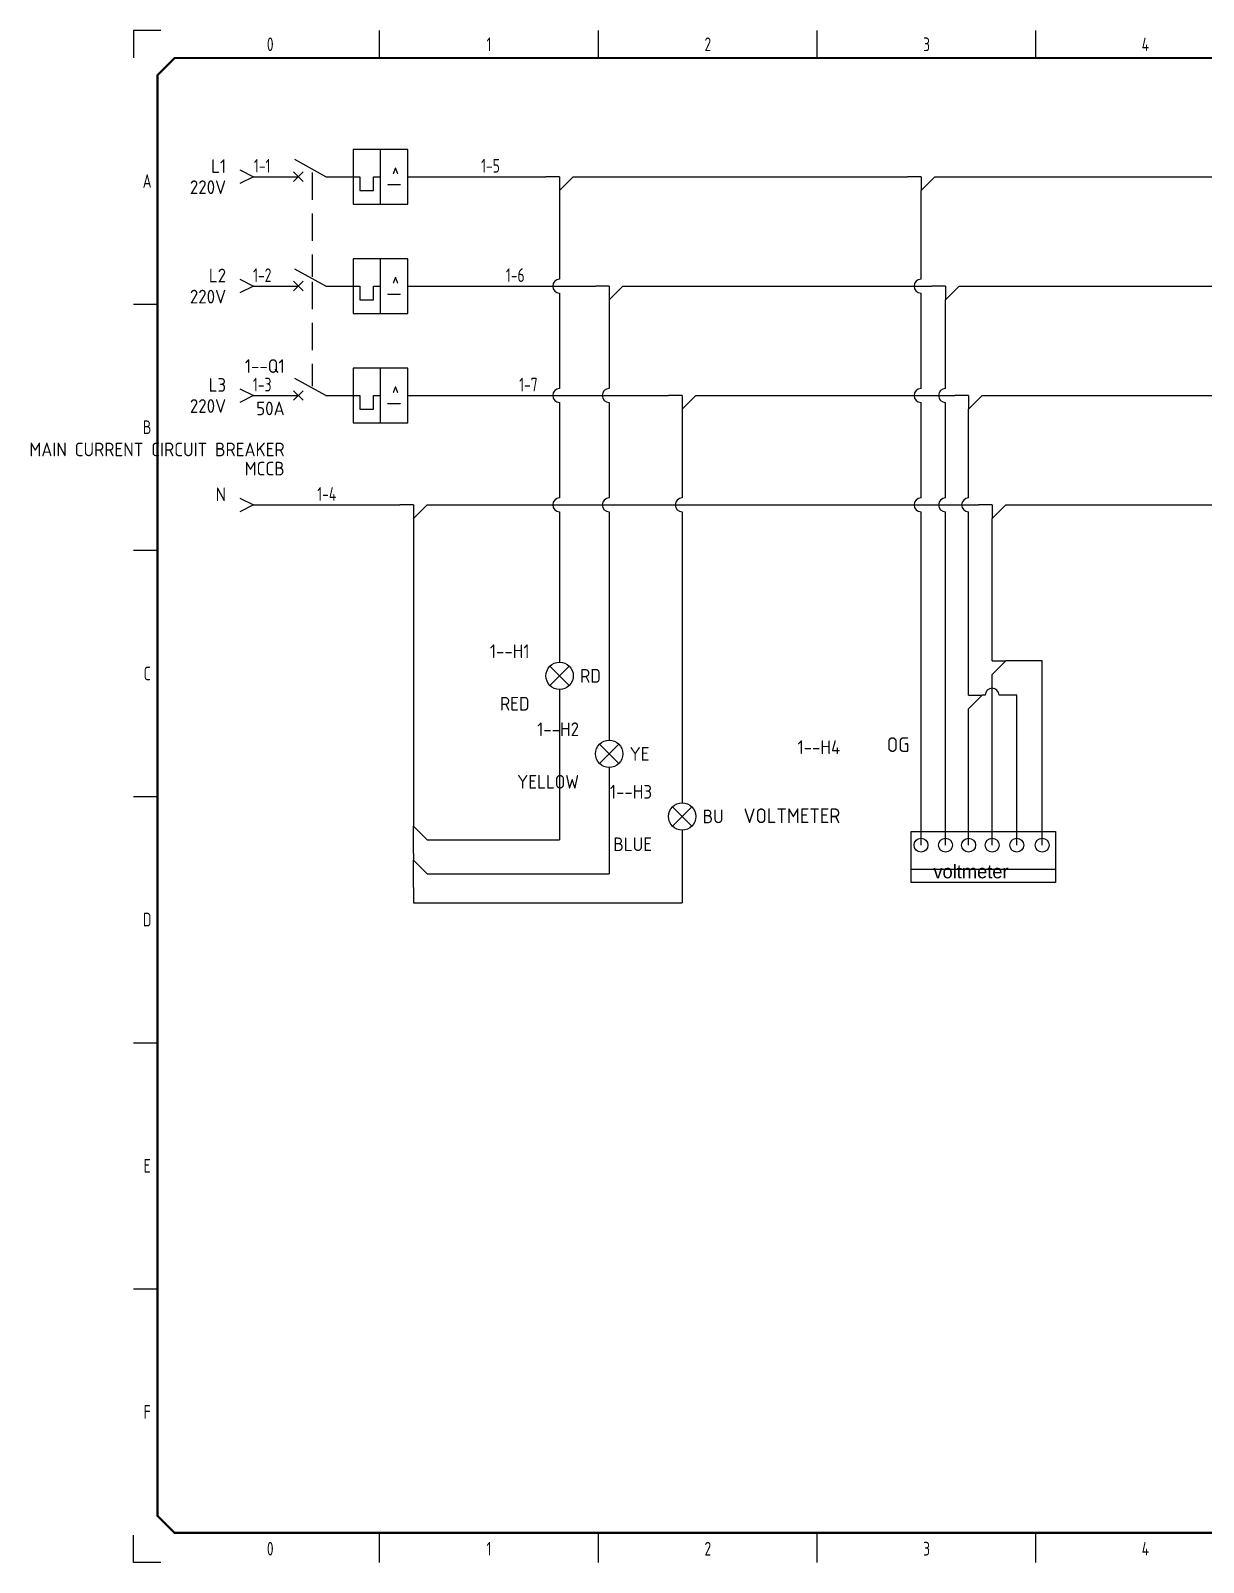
# Model space of a CAD drawing. Extents: x -14 to 415, y 5 to 285.
# Drawn here: x -13.8 to 200.6, y 5 to 285 of the extents above; entities that cross this region are included whole.
import ezdxf
from ezdxf.enums import TextEntityAlignment as Align

# ---------------------------------------------------------------- set-up
doc = ezdxf.new("R2010")
doc.units = 0
doc.header["$LTSCALE"] = 10
doc.linetypes.add('DASHED', pattern=[0.75, 0.5, -0.25])
for name, color, linetype in [('BL_16_mm', 5, 'Continuous'), ('DESC', 7, 'Continuous'), ('LAYER_1', 160, 'Continuous'), ('LINK', 252, 'DASHED'), ('MISC', 4, 'Continuous'), ('RD_16_mm', 1, 'Continuous'), ('SYMS', 7, 'Continuous'), ('TAGS', 4, 'Continuous'), ('TITLE', 7, 'Continuous'), ('Title blocks', 7, 'Continuous'), ('WH_16_mm', 7, 'Continuous'), ('WIRENO', 3, 'Continuous'), ('YE_16_mm', 2, 'Continuous')]:
    doc.layers.add(name, color=color, linetype=linetype)
doc.styles.add('ISO8', font='ISO8.shx', dxfattribs={"width": 0.8})
doc.styles.add('ITALIC', font='ITALIC')
doc.styles.add('SIMPLEX', font='simplex')
doc.styles.add('WD_IEC', font='ISOCP2.shx', dxfattribs={"width": 0.9, "height": 4})

# ---------------------------------------------------------------- blocks, each defined once
blk = doc.blocks.new('AI9-BLK2')
at = {"layer": 'LAYER_1', "color": 7}
blk.add_circle((0, 0), 2.03, dxfattribs=at)
blk.add_open_spline([(1.73, 0), (1.73, -1.02), (0.99, -1.75), (-0.01, -1.75), (-0.99, -1.75), (-1.73, -1.02), (-1.73, 0), (-1.73, 1.01), (-0.99, 1.75), (-0.01, 1.75), (0.99, 1.75), (1.73, 1.01), (1.73, 0)], degree=3, knots=[0, 0, 0, 0, 1, 1, 1, 2, 2, 2, 3, 3, 3, 4, 4, 4, 4], dxfattribs=at)
blk = doc.blocks.new('AI9-BLK1')
at = {"layer": 'LAYER_1', "color": 7}
for points, knots in [([(0.67, -1.05), (0.67, -1.05), (0.18, -0.36), (0.18, -0.36), (0.09, -0.24), (0.03, -0.15), (-0.06, -0.08), (0.29, -0.04), (0.5, 0.15), (0.5, 0.46), (0.5, 0.77), (0.28, 1.05), (-0.15, 1.05), (-0.15, 1.05), (-0.84, 1.05), (-0.84, 1.05), (-0.84, 1.05), (-0.84, -1.05), (-0.84, -1.05), (-0.84, -1.05), (-0.54, -1.05), (-0.54, -1.05), (-0.54, -1.05), (-0.54, -0.11), (-0.54, -0.11), (-0.37, -0.11), (-0.31, -0.16), (-0.2, -0.31), (-0.2, -0.31), (0.3, -1.05), (0.3, -1.05), (0.3, -1.05), (0.67, -1.05), (0.67, -1.05)], [0, 0, 0, 0, 1, 1, 1, 2, 2, 2, 3, 3, 3, 4, 4, 4, 5, 5, 5, 6, 6, 6, 7, 7, 7, 8, 8, 8, 9, 9, 9, 10, 10, 10, 11, 11, 11, 11]), ([(0.17, 0.46), (0.17, 0.16), (-0.08, 0.13), (-0.32, 0.13), (-0.32, 0.13), (-0.54, 0.13), (-0.54, 0.13), (-0.54, 0.13), (-0.54, 0.79), (-0.54, 0.79), (-0.54, 0.79), (-0.22, 0.79), (-0.22, 0.79), (0.06, 0.79), (0.17, 0.66), (0.17, 0.46)], [0, 0, 0, 0, 1, 1, 1, 2, 2, 2, 3, 3, 3, 4, 4, 4, 5, 5, 5, 5])]:
    blk.add_open_spline(points, degree=3, knots=knots, dxfattribs=at)
blk = doc.blocks.new('LOGO')
for points, knots in [([(147.12, 4.68), (147.07, 5.37), (147.05, 6.12), (147.05, 6.92), (147.05, 6.92), (147.05, 41.08), (147.05, 41.08), (143.39, 41.25), (139.27, 41.02), (136.06, 40.68), (136.06, 40.68), (136.06, 36.96), (136.06, 36.96), (137.72, 36.84), (139.61, 36.61), (140.98, 36.38), (140.98, 36.38), (140.99, 36.38), (140.99, 36.38), (140.99, 36.38), (140.99, 26.2), (140.99, 26.2), (139.96, 27.06), (137.95, 28.38), (134.29, 28.38), (127.26, 28.38), (121.99, 22.6), (121.99, 13.79), (121.99, 4.52), (126.57, -0.69), (133.38, -0.69), (137.1, -0.69), (139.61, 1.09), (141.27, 3.09), (141.33, 2.12), (141.61, 0.63), (141.84, 0), (145.22, -0.17), (148.71, 0.06), (151.68, 0.4), (151.68, 0.4), (151.68, 4.12), (151.68, 4.12), (150.22, 4.23), (148.43, 4.45), (147.12, 4.68)], [0, 0, 0, 0, 1, 1, 1, 2, 2, 2, 3, 3, 3, 4, 4, 4, 5, 5, 5, 6, 6, 6, 7, 7, 7, 8, 8, 8, 9, 9, 9, 10, 10, 10, 11, 11, 11, 12, 12, 12, 13, 13, 13, 14, 14, 14, 15, 15, 15, 15]), ([(229.37, 4.57), (229.37, 4.57), (221.51, 15.23), (221.51, 15.23), (221.51, 15.23), (227.98, 23.01), (227.98, 23.01), (229.35, 23.12), (231.27, 23.34), (232.41, 23.63), (232.41, 23.63), (232.41, 27.69), (232.41, 27.69), (232.41, 27.69), (225.02, 27.69), (225.02, 27.69), (225.02, 27.69), (215.2, 15.61), (215.2, 15.61), (215.2, 15.61), (215.2, 41.19), (215.2, 41.19), (211.84, 41.34), (208.17, 41.17), (205.13, 40.88), (205.13, 40.88), (205.13, 36.94), (205.13, 36.94), (206.54, 36.82), (208.02, 36.64), (209.13, 36.45), (209.13, 36.45), (209.13, 4.51), (209.13, 4.51), (207.75, 4.41), (206.35, 4.21), (205.07, 3.95), (205.07, 3.95), (205.07, 0), (205.07, 0), (205.07, 0), (215.2, 0), (215.2, 0), (215.2, 0), (215.2, 14.46), (215.2, 14.46), (215.2, 14.46), (225.55, 0), (225.55, 0), (225.55, 0), (233.71, 0), (233.71, 0), (233.71, 0), (233.71, 3.82), (233.71, 3.82), (232.17, 4.17), (230.63, 4.4), (229.37, 4.57)], [0, 0, 0, 0, 1, 1, 1, 2, 2, 2, 3, 3, 3, 4, 4, 4, 5, 5, 5, 6, 6, 6, 7, 7, 7, 8, 8, 8, 9, 9, 9, 10, 10, 10, 11, 11, 11, 12, 12, 12, 13, 13, 13, 14, 14, 14, 15, 15, 15, 16, 16, 16, 17, 17, 17, 18, 18, 18, 19, 19, 19, 19]), ([(35.2, 4.35), (35.2, 4.35), (22.07, 38.1), (22.07, 38.1), (22.07, 38.1), (16.08, 38.1), (16.08, 38.1), (16.08, 38.1), (3.2, 4.35), (3.2, 4.35), (2.17, 4.23), (0.92, 4), (0, 3.72), (0, 3.72), (0, 0), (0, 0), (0, 0), (13.72, 0), (13.72, 0), (13.72, 0), (13.72, 3.72), (13.72, 3.72), (12.41, 4), (10.86, 4.29), (9.49, 4.4), (9.49, 4.4), (11.09, 8.81), (11.09, 8.81), (11.09, 8.81), (26.77, 8.81), (26.77, 8.81), (26.77, 8.81), (28.39, 4.35), (28.39, 4.35), (27.02, 4.23), (25.77, 4), (24.51, 3.72), (24.51, 3.72), (24.51, 0), (24.51, 0), (24.51, 0), (38.69, 0), (38.69, 0), (38.69, 0), (38.69, 3.72), (38.69, 3.72), (37.89, 3.95), (36, 4.35), (35.2, 4.35)], [0, 0, 0, 0, 1, 1, 1, 2, 2, 2, 3, 3, 3, 4, 4, 4, 5, 5, 5, 6, 6, 6, 7, 7, 7, 8, 8, 8, 9, 9, 9, 10, 10, 10, 11, 11, 11, 12, 12, 12, 13, 13, 13, 14, 14, 14, 15, 15, 15, 16, 16, 16, 16]), ([(12.84, 13.84), (12.84, 13.84), (16.64, 24.31), (16.64, 24.31), (17.79, 27.46), (18.19, 28.83), (18.82, 30.89), (18.82, 30.89), (18.93, 30.89), (18.93, 30.89), (19.56, 28.89), (19.96, 27.52), (21.1, 24.31), (21.1, 24.31), (24.91, 13.84), (24.91, 13.84), (24.91, 13.84), (12.84, 13.84), (12.84, 13.84)], [0, 0, 0, 0, 1, 1, 1, 2, 2, 2, 3, 3, 3, 4, 4, 4, 5, 5, 5, 6, 6, 6, 6]), ([(70.82, 23.06), (70.82, 23.06), (70.82, 27.69), (70.82, 27.69), (70.82, 27.69), (75.28, 27.69), (75.28, 27.69), (75.28, 27.69), (75.28, 34.33), (75.28, 34.33), (75.28, 34.33), (81.35, 36.24), (81.35, 36.24), (81.35, 36.24), (81.35, 27.69), (81.35, 27.69), (81.35, 27.69), (88.04, 27.69), (88.04, 27.69), (88.04, 27.69), (88.04, 23.06), (88.04, 23.06), (88.04, 23.06), (81.35, 23.06), (81.35, 23.06), (81.35, 23.06), (81.35, 8.35), (81.35, 8.35), (81.35, 5.61), (82.09, 4.35), (84.32, 4.35), (85.98, 4.35), (87.47, 5.15), (87.98, 5.49), (87.98, 5.49), (89.7, 0.92), (89.7, 0.92), (88.67, 0.34), (86.5, -0.69), (83.24, -0.69), (77.57, -0.69), (75.28, 2.4), (75.28, 7.38), (75.28, 7.38), (75.28, 23.06), (75.28, 23.06), (75.28, 23.06), (70.82, 23.06), (70.82, 23.06)], [0, 0, 0, 0, 1, 1, 1, 2, 2, 2, 3, 3, 3, 4, 4, 4, 5, 5, 5, 6, 6, 6, 7, 7, 7, 8, 8, 8, 9, 9, 9, 10, 10, 10, 11, 11, 11, 12, 12, 12, 13, 13, 13, 14, 14, 14, 15, 15, 15, 16, 16, 16, 16]), ([(59.65, -0.06), (59.48, 0.63), (59.2, 2.57), (59.14, 3.83), (57.76, 2), (54.9, -0.74), (50.21, -0.74), (44.21, -0.74), (41.98, 3.15), (41.98, 8.07), (41.98, 8.07), (41.98, 22.94), (41.98, 22.94), (40.6, 23.17), (38.77, 23.4), (37.34, 23.51), (37.34, 23.51), (37.34, 27.29), (37.34, 27.29), (40.32, 27.57), (44.38, 27.8), (48.04, 27.63), (48.04, 27.63), (48.04, 9.33), (48.04, 9.33), (48.04, 6.24), (49.13, 4.46), (52.27, 4.46), (55.76, 4.46), (58.39, 7.89), (58.97, 8.64), (58.97, 8.64), (58.97, 23), (58.97, 23), (57.76, 23.17), (56.05, 23.4), (54.62, 23.51), (54.62, 23.51), (54.62, 27.29), (54.62, 27.29), (57.59, 27.69), (61.54, 27.8), (65.03, 27.69), (65.03, 27.69), (65.03, 4.63), (65.03, 4.63), (66.35, 4.4), (68.12, 4.18), (69.61, 4.06), (69.61, 4.06), (69.61, 0.34), (69.61, 0.34), (66.69, 0), (62.97, -0.23), (59.65, -0.06)], [0, 0, 0, 0, 1, 1, 1, 2, 2, 2, 3, 3, 3, 4, 4, 4, 5, 5, 5, 6, 6, 6, 7, 7, 7, 8, 8, 8, 9, 9, 9, 10, 10, 10, 11, 11, 11, 12, 12, 12, 13, 13, 13, 14, 14, 14, 15, 15, 15, 16, 16, 16, 17, 17, 17, 18, 18, 18, 18]), ([(104.75, -0.69), (95.2, -0.69), (91.36, 6.98), (91.36, 13.79), (91.36, 20.6), (95.08, 28.38), (104.64, 28.38), (114.13, 28.38), (118.31, 20.77), (118.31, 13.96), (118.31, 7.21), (114.25, -0.69), (104.75, -0.69)], [0, 0, 0, 0, 1, 1, 1, 2, 2, 2, 3, 3, 3, 4, 4, 4, 4]), ([(104.52, 23.63), (99.6, 23.63), (97.77, 19.45), (97.77, 13.96), (97.77, 8.47), (99.89, 4.12), (104.81, 4.12), (109.78, 4.12), (111.84, 8.24), (111.84, 13.79), (111.84, 19.28), (109.5, 23.63), (104.52, 23.63)], [0, 0, 0, 0, 1, 1, 1, 2, 2, 2, 3, 3, 3, 4, 4, 4, 4]), ([(140.99, 7.61), (140.3, 6.69), (138.18, 4.35), (135.04, 4.35), (130.46, 4.35), (128.46, 8.12), (128.46, 13.84), (128.46, 19.62), (130.92, 23.46), (135.38, 23.46), (138.3, 23.46), (139.9, 22.31), (140.99, 21.34), (140.99, 21.34), (140.99, 7.61), (140.99, 7.61)], [0, 0, 0, 0, 1, 1, 1, 2, 2, 2, 3, 3, 3, 4, 4, 4, 5, 5, 5, 5]), ([(167.59, 4.06), (171.42, 4.06), (173.77, 5.49), (175.03, 6.24), (175.03, 6.24), (177.14, 2.06), (177.14, 2.06), (175.54, 1.09), (172.57, -0.69), (167.19, -0.69), (158.15, -0.69), (153.35, 5.49), (153.35, 14.02), (153.35, 22.48), (158.9, 28.38), (166.45, 28.38), (174.57, 28.38), (178.75, 22.48), (177.89, 12.93), (177.89, 12.93), (159.75, 12.93), (159.75, 12.93), (160.04, 7.89), (162.33, 4.06), (167.59, 4.06)], [0, 0, 0, 0, 1, 1, 1, 2, 2, 2, 3, 3, 3, 4, 4, 4, 5, 5, 5, 6, 6, 6, 7, 7, 7, 8, 8, 8, 8]), ([(172, 17.28), (171.88, 20.77), (170.39, 23.74), (166.33, 23.74), (162.61, 23.74), (160.55, 21.22), (159.92, 17.28), (159.92, 17.28), (172, 17.28), (172, 17.28)], [0, 0, 0, 0, 1, 1, 1, 2, 2, 2, 3, 3, 3, 3]), ([(193.34, 16.37), (190.23, 17.59), (187.77, 18.32), (187.77, 20.51), (187.77, 22.57), (189.85, 23.75), (192.61, 23.75), (194.13, 23.75), (195.63, 23.45), (196.75, 23.05), (196.92, 21.88), (197.07, 20.09), (197.32, 19.59), (197.32, 19.59), (201.33, 19.59), (201.33, 19.59), (201.33, 19.59), (201.33, 26.12), (201.33, 26.12), (200.23, 26.79), (197.13, 28.37), (192.35, 28.37), (186.46, 28.37), (182.17, 24.96), (182.17, 20.07), (182.17, 15.66), (184.93, 13.39), (189.13, 11.89), (193.39, 10.37), (196.74, 9.33), (196.74, 7.16), (196.74, 5.06), (194.96, 3.86), (191.41, 3.86), (189.95, 3.86), (188.14, 4.14), (187.03, 4.55), (186.85, 5.85), (186.59, 7.84), (186.3, 8.37), (186.3, 8.37), (182.29, 8.37), (182.29, 8.37), (182.29, 8.37), (182.29, 1.6), (182.29, 1.6), (182.29, 1.6), (182.29, 1.6), (182.29, 1.6), (184.06, 0.46), (187.46, -0.76), (191.78, -0.76), (198.3, -0.76), (202.45, 2.57), (202.45, 7.83), (202.45, 12.53), (197.83, 14.62), (193.34, 16.37)], [0, 0, 0, 0, 1, 1, 1, 2, 2, 2, 3, 3, 3, 4, 4, 4, 5, 5, 5, 6, 6, 6, 7, 7, 7, 8, 8, 8, 9, 9, 9, 10, 10, 10, 11, 11, 11, 12, 12, 12, 13, 13, 13, 14, 14, 14, 15, 15, 15, 16, 16, 16, 17, 17, 17, 18, 18, 18, 19, 19, 19, 19])]:
    blk.add_open_spline(points, degree=3, knots=knots)
for name, p in [('AI9-BLK2', (237.56, 25.66)), ('AI9-BLK1', (237.76, 25.67))]:
    blk.add_blockref(name, p)
blk = doc.blocks.new('Title_blocks_A3')
at = {"layer": 'TITLE'}
for p, q in [((372.89, 276.86), (372.89, 259.33)), ((378.32, 79.49), (409.72, 79.49)), ((381.85, 79.49), (381.85, 63)), ((388.13, 79.49), (388.13, 63)), ((406.19, 79.49), (406.19, 63)), ((378.32, 77.13), (409.72, 77.13)), ((378.32, 74.78), (409.72, 74.78)), ((378.32, 72.42), (409.72, 72.42)), ((378.32, 70.06), (409.72, 70.06)), ((378.32, 67.71), (409.72, 67.71)), ((378.32, 65.35), (409.72, 65.35)), ((378.32, 63), (409.72, 63)), ((372.89, 13.53), (372.89, 37.81)), ((378.32, 37.87), (409.72, 37.87)), ((394.02, 26.1), (394.02, 37.87)), ((378.32, 33.95), (409.72, 33.95)), ((378.32, 30.02), (409.72, 30.02)), ((378.32, 26.1), (409.72, 26.1)), ((378.32, 18.24), (409.72, 18.24))]:
    blk.add_line(p, q, dxfattribs=at)
at = {"layer": 'TITLE', "const_width": 0.392}
blk.add_lwpolyline([(372.89, 13.53), (372.89, 276.86), (369.75, 280), (12.53, 280), (9.39, 276.86), (9.39, 13.53), (12.53, 10.39), (369.75, 10.39)], close=True, dxfattribs=at)
for points in [[(381.46, 280, 0.414214), (378.32, 276.86, 0.414214)], [(409.72, 276.86, 0.414214), (406.58, 280, 0.414214)], [(378.32, 262.73, 0.414214), (381.46, 259.59, 0.414214)], [(406.58, 259.59, 0.414214), (409.72, 262.73, 0.414214)], [(381.46, 257.23, 0.414214), (378.32, 254.09, 0.414214)], [(409.72, 254.09, 0.414214), (406.58, 257.23, 0.414214)], [(378.32, 178.08, 0.414214), (381.46, 174.94, 0.414214)], [(406.58, 174.94, 0.414214), (409.72, 178.08, 0.414214)], [(381.46, 172.58, 0.414214), (378.32, 169.44, 0.414214)], [(409.72, 169.44, 0.414214), (406.58, 172.58, 0.414214)], [(378.32, 87.08, 0.414214), (381.46, 83.94, 0.414214)], [(406.58, 83.94, 0.414214), (409.72, 87.08, 0.414214)], [(381.46, 81.58, 0.414214), (378.32, 78.44, 0.414214)], [(409.72, 78.44, 0.414214), (406.58, 81.58, 0.414214)], [(378.32, 13.53, 0.414214), (381.46, 10.39, 0.414214)], [(406.58, 10.39, 0.414214), (409.72, 13.53, 0.414214)]]:
    blk.add_lwpolyline(points, format="xyb", dxfattribs=at)
for points in [[(406.58, 280), (381.46, 280)], [(378.32, 276.86), (378.32, 262.73)], [(409.72, 276.86), (409.72, 262.73)], [(406.58, 259.59), (381.46, 259.59)], [(406.58, 257.23), (381.46, 257.23)], [(378.32, 254.09), (378.32, 178.08)], [(409.72, 254.09), (409.72, 178.08)], [(381.46, 174.94), (406.58, 174.94)], [(381.46, 172.58), (406.58, 172.58)], [(381.46, 83.94), (406.58, 83.94)], [(381.46, 81.58), (406.58, 81.58)], [(378.32, 78.44), (378.32, 13.53)], [(409.72, 78.44), (409.72, 13.53)], [(381.46, 10.39), (406.58, 10.39)]]:
    blk.add_lwpolyline(points, dxfattribs=at)
at = {"layer": 'TITLE', "color": 7, "const_width": 0.392}
for points in [[(378.32, 169.44), (378.32, 87.08)], [(409.72, 169.44), (409.72, 87.08)]]:
    blk.add_lwpolyline(points, dxfattribs=at)
at = {"layer": 'Title blocks', "color": 7}
for p, q in [((50, 280), (50, 285)), ((90, 280), (90, 285)), ((130, 280), (130, 285)), ((170, 280), (170, 285)), ((250, 280), (250, 285)), ((290, 280), (290, 285)), ((330, 280), (330, 285)), ((370, 280), (370, 285)), ((5, 235), (9.39, 235)), ((410, 235), (415, 235)), ((5, 190), (9.39, 190)), ((410, 190), (415, 190)), ((5, 100), (9.39, 100)), ((410, 100), (415, 100)), ((5, 55), (9.39, 55)), ((410, 55), (415, 55)), ((50, 5), (50, 10.39)), ((90, 5), (90, 10.39)), ((130, 5), (130, 10.39)), ((170, 5), (170, 10.39)), ((250, 5), (250, 10.39)), ((290, 5), (290, 10.39)), ((330, 5), (330, 10.39)), ((370, 5), (370, 10.64))]:
    blk.add_line(p, q, dxfattribs=at)
at = {"layer": 'Title blocks', "color": 2}
for p, q in [((210, 280), (210, 285)), ((5, 145), (9.39, 145)), ((410, 145), (415, 145)), ((210, 5), (210, 10.39))]:
    blk.add_line(p, q, dxfattribs=at)
at = {"layer": 'Title blocks'}
for points in [[(10, 285), (5, 285), (5, 280)], [(410, 285), (415, 285), (415, 280)], [(10, 5), (5, 5), (5, 10)], [(410, 5), (415, 5), (415, 10)]]:
    blk.add_lwpolyline(points, dxfattribs=at)
at = {"xscale": 0.2857500000000073, "yscale": 0.2857500000000073, "zscale": 0.2857500000000073, "rotation": 90}
blk.add_blockref('LOGO', (399.19, 95.48), dxfattribs=at)
at = {"layer": 'TITLE', "color": 1}
for s, height, style, p in [('NO.', 0.785, 'SIMPLEX', (380.02, 64.11)), ('DATE', 0.785, 'SIMPLEX', (384.99, 64.11)), ('REVISION', 0.785, 'SIMPLEX', (396.24, 64.11)), ('BY', 0.785, 'SIMPLEX', (407.76, 64.11)), ('OF', 2, 'ITALIC', (393.89, 14.25))]:
    blk.add_text(s, height=height, dxfattribs=dict(at, style=style)).set_placement(p, align=Align.MIDDLE)
at = {"layer": 'TITLE', "color": 1, "style": 'SIMPLEX'}
for s, p in [('DWG TITLE', (378.97, 61.62)), ('ENGINEER', (378.97, 36.37)), ('CHECKED BY', (394.67, 36.37)), ('JOB NO', (378.97, 32.57)), ('DRAWN BY', (394.67, 32.57)), ('SCALE', (378.97, 28.91)), ('DATE', (394.67, 28.91)), ('DWG NO', (378.97, 24.72)), ('SHEET NO', (378.97, 17))]:
    blk.add_text(s, height=0.785, dxfattribs=at).set_placement(p)
blk.add_text('CAD DWG FILE', height=0.7852, rotation=90, dxfattribs=at).set_placement((376.02, 24.2))
at = {"layer": 'TITLE', "color": 1, "style": 'ITALIC'}
for tag, height, p in [('TITLE#1', 1.5, (393.23, 52.79)), ('TITLE#2', 1.5, (393.23, 50.25)), ('TITLE#3', 1.5, (393.23, 47.71)), ('TITLE#4', 1.5, (393.23, 45.16)), ('DWG#', 2, (393.23, 20.38))]:
    blk.add_attdef(tag, text='', height=height, dxfattribs=at).set_placement(p, align=Align.CENTER)
at = {"layer": 'TITLE', "color": 1, "style": 'SIMPLEX'}
blk.add_attdef('CAD#', (376.32, 34.6), '', height=1.25, rotation=90, dxfattribs=at)
at = {"layer": 'TITLE', "color": 1}
for tag, p, height, style in [('ENGINEER', (381.68, 34.6), 1.25, 'ITALIC'), ('CHKDBY', (396.6, 34.6), 1.25, 'ITALIC'), ('JOB#', (384.53, 30.65), 1.25, 'SIMPLEX'), ('DRAWNBY', (397.48, 30.65), 1.25, 'ITALIC'), ('SCALE', (383.14, 26.88), 1.25, 'SIMPLEX'), ('DATE', (396.4, 26.88), 1.25, 'SIMPLEX'), ('SHTS', (397.95, 13.15), 2, 'ITALIC')]:
    blk.add_attdef(tag, p, '', height=height, dxfattribs=dict(at, style=style))
at = {"layer": 'TITLE', "color": 1, "style": 'ITALIC'}
blk.add_attdef('SH#', text='', height=2, dxfattribs=at).set_placement((389.77, 13.15), align=Align.RIGHT)
at = {"layer": 'TITLE', "color": 7, "flags": 9}
blk.add_attdef('WD_TB', (381.46, 10.39), '', height=1.57, dxfattribs=at)
at = {"layer": 'Title blocks', "style": 'ISO8', "width": 0.8}
for s, p in [('0', (30, 282.5)), ('1', (70, 282.5)), ('2', (110, 282.5)), ('3', (150, 282.5)), ('4', (190, 282.5)), ('5', (230, 282.5)), ('6', (270, 282.5)), ('7', (310, 282.5)), ('8', (350, 282.5)), ('9', (392, 282.5)), ('A', (7.5, 257.5)), ('A', (412.5, 257.5)), ('B', (7.5, 212.5)), ('B', (412.5, 212.5)), ('C', (7.5, 167.5)), ('C', (412.5, 167.5)), ('D', (7.5, 122.5)), ('D', (412.5, 122.5)), ('E', (7.5, 77.5)), ('E', (412.5, 77.5)), ('F', (7.5, 32.5)), ('F', (412.5, 32.5)), ('0', (30, 7.5)), ('1', (70, 7.5)), ('2', (110, 7.5)), ('3', (150, 7.5)), ('4', (190, 7.5)), ('5', (230, 7.5)), ('6', (270, 7.5)), ('7', (310, 7.5)), ('8', (350, 7.5)), ('9', (392, 7.5))]:
    blk.add_text(s, height=2.5, dxfattribs=at).set_placement(p, align=Align.MIDDLE)
blk = doc.blocks.new('HA1X3Y')
blk.add_lwpolyline([(-2.5, 1.25), (0, 0), (-2.5, -1.25)])
at = {"style": 'WD_IEC'}
blk.add_attdef('DESC1', text='', height=2.5, dxfattribs=at).set_placement((-5, 0.675), align=Align.RIGHT)
at = {"style": 'WD_IEC', "flags": 1}
blk.add_attdef('X1TERM01', (0, 0), '', height=0.32, dxfattribs=at)
at = {"style": 'WD_IEC'}
blk.add_attdef('DESC2', text='', height=2.5, dxfattribs=at).set_placement((-5, -0.675), align=Align.TOP_RIGHT)
blk = doc.blocks.new('HCB11THI')
for p, q in [((2.5, 0), (-3.12, 3.12)), ((12.5, -5), (12.5, 5)), ((-7.5, 0), (-2.5, 0)), ((-3.38, -0.88), (-1.62, 0.88)), ((-1.62, -0.88), (-3.38, 0.88)), ((2.5, 0), (8.75, 0)), ((8.75, 0), (8.75, -2.5)), ((11.25, 0), (12.5, 0)), ((11.25, -2.5), (11.25, 0)), ((17.5, 0), (22.5, 0)), ((8.75, -2.5), (11.25, -2.5))]:
    blk.add_line(p, q)
blk.add_lwpolyline([(7.5, -5), (17.5, -5), (17.5, 5), (7.5, 5)], close=True)
at = {"style": 'WD_IEC'}
for tag, p in [('INST', (-5, 11.12)), ('LOC', (-5, 7.62)), ('TAG1', (-5, 4.12)), ('DESC1', (-5, -11.11)), ('DESC2', (-5, -14.61)), ('DESC3', (-5, -18.11))]:
    blk.add_attdef(tag, text='', height=2.5, dxfattribs=at).set_placement(p, align=Align.RIGHT)
for tag, p, height, flags in [('MFG', (4.92, 12.12), 1.5, 9), ('CAT', (4.92, 9.62), 1.5, 9), ('TERM01', (-7.5, 1), 2, 8), ('X4TERM01', (-7.5, 0), 0.32, 1), ('X2LINK', (0, 1.7), 0.32, 1), ('X8LINK', (0, 0.79), 0.32, 1), ('X1TERM02', (22.5, 0), 0.32, 1), ('ASSYCODE', (12.5, -7.5), 1, 1), ('FAMILY', (12.5, -9), 1, 1), ('CATDESC', (12.5, -10.5), 1, 1), ('COMMON', (13.75, -13.02), 1, 1)]:
    blk.add_attdef(tag, p, '', height=height, dxfattribs=dict(at, flags=flags))
at = {"style": 'WD_IEC', "flags": 8}
blk.add_attdef('TERM02', text='', height=2, dxfattribs=at).set_placement((22.5, 1), align=Align.RIGHT)
at = {"linetype": 'Continuous', "style": 'WD_IEC'}
blk.add_attdef('T', text='', height=2.5, rotation=90, dxfattribs=at).set_placement((15, 0), align=Align.MIDDLE_CENTER)
at = {"lineweight": 15, "style": 'WD_IEC'}
for tag, p in [('RATING1', (-5, -3.61)), ('XREF', (-5, -7.36))]:
    blk.add_attdef(tag, text='', height=2.5, dxfattribs=at).set_placement(p, align=Align.RIGHT)
blk = doc.blocks.new('HCB21THI')
for p, q in [((2.5, 0), (-3.12, 3.12)), ((12.5, -5), (12.5, 5)), ((-7.5, 0), (-2.5, 0)), ((-3.38, -0.88), (-1.62, 0.88)), ((-1.62, -0.88), (-3.38, 0.88)), ((2.5, 0), (8.75, 0)), ((8.75, 0), (8.75, -2.5)), ((11.25, 0), (12.5, 0)), ((11.25, -2.5), (11.25, 0)), ((17.5, 0), (22.5, 0)), ((8.75, -2.5), (11.25, -2.5))]:
    blk.add_line(p, q)
blk.add_lwpolyline([(7.5, -5), (17.5, -5), (17.5, 5), (7.5, 5)], close=True)
at = {"style": 'WD_IEC'}
for tag, p in [('INST', (-5, 11.12)), ('LOC', (-5, 7.62)), ('TAG2', (-5, 4.12)), ('DESC1', (-5, -13.75)), ('DESC2', (-5, -17.25)), ('DESC3', (-5, -20.75))]:
    blk.add_attdef(tag, text='', height=2.5, dxfattribs=at).set_placement(p, align=Align.RIGHT)
for tag, p, height, flags in [('TERM01', (-7.5, 1), 2, 8), ('X4TERM01', (-7.5, 0), 0.32, 1), ('X2LINK', (0, 1.7), 0.32, 1), ('X8LINK', (0, 0.79), 0.32, 1), ('X1TERM02', (22.5, 0), 0.32, 1), ('FAMILY', (12.5, -9), 1, 1), ('CONTACT', (12.5, -11.77), 1, 1)]:
    blk.add_attdef(tag, p, '', height=height, dxfattribs=dict(at, flags=flags))
at = {"style": 'WD_IEC', "flags": 8}
blk.add_attdef('TERM02', text='', height=2, dxfattribs=at).set_placement((22.5, 1), align=Align.RIGHT)
at = {"linetype": 'Continuous', "style": 'WD_IEC'}
blk.add_attdef('T', text='', height=2.5, rotation=90, dxfattribs=at).set_placement((15, 0), align=Align.MIDDLE_CENTER)
at = {"lineweight": 15, "style": 'WD_IEC', "flags": 1}
blk.add_attdef('RATING1', text='', height=2.5, dxfattribs=at).set_placement((-5, -6.25), align=Align.RIGHT)
at = {"lineweight": 15, "style": 'WD_IEC'}
blk.add_attdef('XREF', text='', height=2.5, dxfattribs=at).set_placement((-5, -10), align=Align.RIGHT)
blk = doc.blocks.new('HT0_184')
for p, q in [((0, 0), (-2.5, 0)), ((0, 0), (0, -2.5)), ((0, -2.5), (2.5, 0))]:
    blk.add_line(p, q)
at = {"style": 'WD_IEC', "flags": 1}
for tag, p in [('X4TERM01', (-2.5, 0)), ('X1TERM01', (2.5, 0)), ('X8TERM01', (0, -2.5)), ('WDWSEQ', (1.53, -1.26))]:
    blk.add_attdef(tag, p, '', height=0.4, dxfattribs=at)
blk = doc.blocks.new('VLT1R')
for p, q in [((0, 7.5), (0, 2.5)), ((-1.77, -1.77), (1.77, 1.77)), ((1.77, -1.77), (-1.77, 1.77)), ((0, -2.5), (0, -7.5))]:
    blk.add_line(p, q)
blk.add_circle((0, 0), 2.5)
at = {"style": 'WD_IEC'}
for tag, p in [('INST', (-5.5, 10.25)), ('LOC', (-5.5, 6.75)), ('TAG1', (-5.5, 3.25)), ('DESC1', (-5.5, -6.35)), ('DESC2', (-5.5, -9.85)), ('DESC3', (-5.5, -13.35))]:
    blk.add_attdef(tag, text='', height=2.5, dxfattribs=at).set_placement(p, align=Align.RIGHT)
blk.add_attdef('TERM01', text='', height=2, rotation=90, dxfattribs=at).set_placement((-1, 7.5), align=Align.RIGHT)
at = {"style": 'WD_IEC', "flags": 1}
for tag, p, height in [('X2TERM01', (0, 7.5), 0.32), ('X4LINK', (-3, 0), 0.32), ('X1LINK', (3, 0), 0.32), ('ASSYCODE', (1, -4), 1), ('FAMILY', (1, -5.5), 1), ('X8TERM02', (0, -7.5), 0.32), ('CATDESC', (1, -7), 1)]:
    blk.add_attdef(tag, p, '', height=height, dxfattribs=at)
at = {"style": 'WD_IEC', "flags": 9}
for tag, p in [('MFG', (-6, -0.25)), ('CAT', (-6, -2.75))]:
    blk.add_attdef(tag, text='', height=1.5, dxfattribs=at).set_placement(p, align=Align.RIGHT)
at = {"style": 'WD_IEC'}
blk.add_attdef('TERM02', (-1, -7.5), '', height=2, rotation=90, dxfattribs=at)
at = {"lineweight": 13, "style": 'WD_IEC'}
blk.add_attdef('COLOR', text='', height=2.5, dxfattribs=at).set_placement((3.75, 0), align=Align.MIDDLE_LEFT)
at = {"lineweight": 15, "style": 'WD_IEC'}
blk.add_attdef('XREF', text='', height=2.5, dxfattribs=at).set_placement((-5.5, -18), align=Align.RIGHT)
blk = doc.blocks.new('VLT1Y')
for p, q in [((0, 7.5), (0, 2.5)), ((-1.77, -1.77), (1.77, 1.77)), ((1.77, -1.77), (-1.77, 1.77)), ((0, -2.5), (0, -7.5))]:
    blk.add_line(p, q)
blk.add_circle((0, 0), 2.5)
at = {"style": 'WD_IEC'}
for tag, p in [('INST', (-5.5, 10.25)), ('LOC', (-5.5, 6.75)), ('TAG1', (-5.5, 3.25)), ('DESC1', (-5.5, -6.35)), ('DESC2', (-5.5, -9.85)), ('DESC3', (-5.5, -13.35))]:
    blk.add_attdef(tag, text='', height=2.5, dxfattribs=at).set_placement(p, align=Align.RIGHT)
blk.add_attdef('TERM01', text='', height=2, rotation=90, dxfattribs=at).set_placement((-1, 7.5), align=Align.RIGHT)
at = {"style": 'WD_IEC', "flags": 1}
for tag, p, height in [('X2TERM01', (0, 7.5), 0.32), ('X4LINK', (-3, 0), 0.32), ('X1LINK', (3, 0), 0.32), ('ASSYCODE', (1, -4), 1), ('FAMILY', (1, -5.5), 1), ('X8TERM02', (0, -7.5), 0.32), ('CATDESC', (1, -7), 1)]:
    blk.add_attdef(tag, p, '', height=height, dxfattribs=at)
at = {"style": 'WD_IEC', "flags": 9}
for tag, p in [('MFG', (-6, -0.25)), ('CAT', (-6, -2.75))]:
    blk.add_attdef(tag, text='', height=1.5, dxfattribs=at).set_placement(p, align=Align.RIGHT)
at = {"style": 'WD_IEC'}
blk.add_attdef('TERM02', (-1, -7.5), '', height=2, rotation=90, dxfattribs=at)
at = {"lineweight": 13, "style": 'WD_IEC'}
blk.add_attdef('COLOR', text='', height=2.5, dxfattribs=at).set_placement((3.75, 0), align=Align.MIDDLE_LEFT)
at = {"lineweight": 15, "style": 'WD_IEC'}
for tag, p in [('XREF', (-5.5, -18)), ('WDTAGALT', (-5.5, -21.5))]:
    blk.add_attdef(tag, text='', height=2.5, dxfattribs=at).set_placement(p, align=Align.RIGHT)
blk = doc.blocks.new('VLT1B')
for p, q in [((0, 7.5), (0, 2.5)), ((-1.77, -1.77), (1.77, 1.77)), ((1.77, -1.77), (-1.77, 1.77)), ((0, -2.5), (0, -7.5))]:
    blk.add_line(p, q)
blk.add_circle((0, 0), 2.5)
at = {"style": 'WD_IEC'}
for tag, p in [('INST', (-5.5, 10.25)), ('LOC', (-5.5, 6.75)), ('TAG1', (-5.5, 3.25)), ('DESC1', (-5.5, -6.35)), ('DESC2', (-5.5, -9.85)), ('DESC3', (-5.5, -13.35))]:
    blk.add_attdef(tag, text='', height=2.5, dxfattribs=at).set_placement(p, align=Align.RIGHT)
blk.add_attdef('TERM01', text='', height=2, rotation=90, dxfattribs=at).set_placement((-1, 7.5), align=Align.RIGHT)
at = {"style": 'WD_IEC', "flags": 1}
for tag, p, height in [('X2TERM01', (0, 7.5), 0.32), ('X4LINK', (-3, 0), 0.32), ('X1LINK', (3, 0), 0.32), ('ASSYCODE', (1, -4), 1), ('FAMILY', (1, -5.5), 1), ('X8TERM02', (0, -7.5), 0.32), ('CATDESC', (1, -7), 1)]:
    blk.add_attdef(tag, p, '', height=height, dxfattribs=at)
at = {"style": 'WD_IEC', "flags": 9}
for tag, p in [('MFG', (-6, -0.25)), ('CAT', (-6, -2.75))]:
    blk.add_attdef(tag, text='', height=1.5, dxfattribs=at).set_placement(p, align=Align.RIGHT)
at = {"style": 'WD_IEC'}
blk.add_attdef('TERM02', (-1, -7.5), '', height=2, rotation=90, dxfattribs=at)
at = {"lineweight": 13, "style": 'WD_IEC'}
blk.add_attdef('COLOR', text='', height=2.5, dxfattribs=at).set_placement((3.75, 0), align=Align.MIDDLE_LEFT)
at = {"lineweight": 15, "style": 'WD_IEC'}
for tag, p in [('XREF', (-5.5, -18)), ('WDTAGALT', (-5.5, -21.5))]:
    blk.add_attdef(tag, text='', height=2.5, dxfattribs=at).set_placement(p, align=Align.RIGHT)
blk = doc.blocks.new('HT0_281')
for p in [(0, -2.5), (2.5, 0)]:
    blk.add_line(p, (0, 2.5))
at = {"style": 'WD_IEC', "flags": 1}
for tag, p in [('X2TERM01', (0, 2.5)), ('WDWSEQ', (1.92, 1.22)), ('X1TERM01', (2.5, 0)), ('X8TERM01', (0, -2.5))]:
    blk.add_attdef(tag, p, '', height=0.4, dxfattribs=at)
blk = doc.blocks.new('HVM1_Voltmeter-3phase_002')
blk.add_line((13.58, 3), (13.58, -6.34))
for points in [[(13.58, -6.34), (-12.79, -6.34), (-12.79, 3), (13.58, 3)], [(13.58, -6.34), (-12.79, -6.34), (-12.79, -3.89), (13.58, -3.89)]]:
    blk.add_lwpolyline(points)
for centre in [(-10.99, 0.48), (-6.52, 0.48), (-2.29, 0.48), (2.01, 0.48), (6.51, 0.48), (11.15, 0.48)]:
    blk.add_circle(centre, 1.27)
at = {"insert": (-8.73, -3.09), "char_height": 2.5, "attachment_point": 1}
blk.add_mtext_dynamic_manual_height_columns('voltmeter', width=6.0733, gutter_width=12.5, heights=[0], dxfattribs=at)
at = {"style": 'WD_IEC'}
for tag, height, p in [('INST', 2.7, (-25.75, 24.33)), ('LOC', 2.7, (-25.75, 21.13)), ('TAG1', 2.5, (-25.75, 17.13)), ('XREF', 2.7, (-25.75, 7.71)), ('DESC1', 2.7, (-25.75, 4.51)), ('DESC2', 2.7, (-25.75, 0.73)), ('DESC3', 2.7, (-25.75, -3.05)), ('WDTAGALT', 2.5, (-26.25, -5.99))]:
    blk.add_attdef(tag, text='', height=height, dxfattribs=at).set_placement(p, align=Align.RIGHT)
for tag, p, height, flags in [('MFG', (-15.83, 25.13), 1.5, 9), ('CAT', (-15.83, 22.63), 1.5, 9), ('ASSYCODE', (-12.25, 9.01), 1, 1), ('FAMILY', (-12.25, 7.51), 1, 1), ('CATDESC', (-12.25, 6.01), 2.7, 1), ('X2TERM01', (-10.99, 0.48), 0.08, 1), ('X2TERM02', (-6.52, 0.48), 0.08, 1), ('X2TERM03', (-2.36, 0.5), 0.08, 1), ('X2TERM04', (2.01, 0.48), 0.08, 1), ('X2TERM05', (6.51, 0.48), 0.08, 1), ('X2TERM06', (11.15, 0.48), 0.08, 1)]:
    blk.add_attdef(tag, p, '', height=height, dxfattribs=dict(at, flags=flags))
blk.add_attdef('COLOR', (-17.25, 17.51), '', height=2.7, dxfattribs=at)
at = {"style": 'WD_IEC', "width": 0.8}
for tag, p in [('X2TERMDESC04', (1.01, 5.72)), ('X2TERMDESC01', (-11.99, 5.24)), ('X2TERMDESC02', (-7.52, 5.65)), ('X2TERMDESC03', (-3.36, 5.64)), ('X2TERMDESC05', (5.51, 5.62)), ('X2TERMDESC06', (10.15, 5.64)), ('TERM01', (-11.99, 0.48)), ('TERM02', (-7.52, 0.48)), ('TERM03', (-3.36, 0.5)), ('TERM04', (1.01, 0.48)), ('TERM05', (5.51, 0.48)), ('TERM06', (10.15, 0.48))]:
    blk.add_attdef(tag, text='', height=2, rotation=90, dxfattribs=at).set_placement(p, align=Align.RIGHT)
blk = doc.blocks.new('HT0_812')
for p, q in [((0, 0), (0, 2.5)), ((0, 0), (2.5, 0)), ((2.5, 0), (0, -2.5))]:
    blk.add_line(p, q)
at = {"style": 'WD_IEC', "flags": 1}
for tag, p in [('X2TERM01', (0, 2.5)), ('WDWSEQ', (1.92, 1.22)), ('X1TERM01', (2.5, 0)), ('X8TERM01', (0, -2.5))]:
    blk.add_attdef(tag, p, '', height=0.4, dxfattribs=at)
blk = doc.blocks.new('WD_WNH')
at = {"linetype": 'Continuous', "style": 'WD_IEC', "width": 0.8}
blk.add_attdef('WIRENO', text='', height=2.5, dxfattribs=at).set_placement((0, 0.75), align=Align.CENTER)
at = {"style": 'WD_IEC', "flags": 1}
for tag, p in [('W08USER', (0, 0.375)), ('W04USER', (0, 0.875)), ('W05USER', (0, 0.75)), ('W09USER', (0, 0.25)), ('W03USER', (0, 1)), ('W06USER', (0, 0.625)), ('W07USER', (0, 0.5)), ('W02USER', (0, 1.125)), ('W01USER', (0, 1.25)), ('W10USER', (0, 0.125))]:
    blk.add_attdef(tag, text='', height=0.08, dxfattribs=at).set_placement(p, align=Align.CENTER)

msp = doc.modelspace()

# ---------------------------------------------------------------- linework, layer by layer
at = {"layer": 'BL_16_mm'}
for p, q in [((26.94, 218.3), (30.14, 218.3)), ((60.14, 218.3), (102.81, 218.3)), ((105.31, 215.8), (105.31, 199.57)), ((107.81, 218.3), (155.18, 218.3)), ((157.68, 199.57), (157.68, 215.8)), ((160.18, 218.3), (277.51, 218.3)), ((105.31, 197.03), (105.31, 148.86)), ((157.68, 166.04), (157.68, 197.03)), ((160.7, 163.54), (160.18, 163.54)), ((166.48, 163.54), (163.24, 163.54)), ((166.48, 136.11), (166.48, 163.54)), ((157.68, 136.13), (157.68, 161.04)), ((105.31, 133.86), (105.31, 125.54))]:
    msp.add_line(p, q, dxfattribs=at)
for centre, start, end in [((105.31, 198.3), 90, 270), ((157.68, 198.3), 90, 270), ((161.97, 163.54), 0, 180)]:
    msp.add_arc(centre, 1.27, start, end, dxfattribs=at)
at = {"layer": 'LINK'}
for points in [[(37.64, 259.09), (37.64, 240)], [(37.64, 239.09), (37.64, 220)]]:
    msp.add_lwpolyline(points, dxfattribs=at)
at = {"layer": 'RD_16_mm'}
for p, q in [((26.94, 258.3), (30.14, 258.3)), ((60.14, 258.3), (80.41, 258.3)), ((85.41, 258.3), (146.48, 258.3)), ((151.48, 258.3), (348.14, 258.3)), ((82.91, 255.8), (82.91, 239.57)), ((148.98, 239.57), (148.98, 255.8)), ((82.91, 237.03), (82.91, 219.57)), ((148.98, 219.57), (148.98, 237.03)), ((82.91, 217.03), (82.91, 199.57)), ((148.98, 199.57), (148.98, 217.03)), ((82.91, 197.03), (82.91, 174.56)), ((148.98, 136.11), (148.98, 197.03)), ((82.91, 159.56), (82.91, 137.08))]:
    msp.add_line(p, q, dxfattribs=at)
for centre in [(82.91, 238.3), (148.98, 238.3), (82.91, 218.3), (148.98, 218.3), (82.91, 198.3), (148.98, 198.3)]:
    msp.add_arc(centre, 1.27, 90, 270, dxfattribs=at)
at = {"layer": 'WH_16_mm'}
for p, q in [((26.94, 198.3), (53.72, 198.3)), ((58.72, 198.3), (159.47, 198.3)), ((164.47, 198.3), (293.33, 198.3)), ((56.22, 195.8), (56.22, 139.58)), ((161.97, 172.29), (161.97, 195.8)), ((171.12, 169.79), (164.47, 169.79)), ((171.12, 136.11), (171.12, 169.79)), ((161.97, 136.11), (161.97, 167.29)), ((56.22, 134.58), (56.22, 133.39)), ((58.72, 137.08), (82.91, 137.08)), ((58.72, 130.89), (91.96, 130.89)), ((56.22, 128.39), (56.22, 125.54)), ((56.22, 125.54), (105.31, 125.54))]:
    msp.add_line(p, q, dxfattribs=at)
at = {"layer": 'YE_16_mm'}
for p, q in [((26.94, 238.3), (30.14, 238.3)), ((60.14, 238.3), (89.46, 238.3)), ((94.46, 238.3), (150.94, 238.3)), ((155.94, 238.3), (348.14, 238.3)), ((91.96, 235.8), (91.96, 219.57)), ((153.44, 219.57), (153.44, 235.8)), ((91.96, 217.03), (91.96, 199.57)), ((153.44, 199.57), (153.44, 217.03)), ((91.96, 197.03), (91.96, 160.29)), ((153.44, 136.11), (153.44, 197.03)), ((91.96, 145.29), (91.96, 130.89))]:
    msp.add_line(p, q, dxfattribs=at)
for centre in [(91.96, 218.3), (153.44, 218.3), (91.96, 198.3), (153.44, 198.3)]:
    msp.add_arc(centre, 1.27, 90, 270, dxfattribs=at)

# ---------------------------------------------------------------- block references
at = {"layer": 'BL_16_mm'}
for name, p in [('HT0_184', (105.31, 218.3)), ('HT0_184', (157.68, 218.3)), ('HT0_812', (157.68, 163.54))]:
    msp.add_blockref(name, p, dxfattribs=at)
at = {"layer": 'RD_16_mm'}
for p in [(82.91, 258.3), (148.98, 258.3)]:
    msp.add_blockref('HT0_184', p, dxfattribs=at)
at = {"layer": 'SYMS'}
msp.add_blockref('Title_blocks_A3', (0, 0), dxfattribs=at).add_auto_attribs({'SCALE': 'No Scale'})
ref = msp.add_blockref('HCB21THI', (37.64, 258.3), dxfattribs=at)
ref.add_attrib('T', 'I >', dxfattribs={"layer": 'MISC', "linetype": 'Continuous', "height": 2.5, "rotation": 90, "style": 'WD_IEC'}).set_placement((52.64, 258.3), align=Align.MIDDLE_CENTER)
ref = msp.add_blockref('HA1X3Y', (26.94, 258.3), dxfattribs=at)
ref.add_attrib('DESC2', '220V', dxfattribs={"layer": 'DESC', "height": 2.5, "style": 'WD_IEC'}).set_placement((21.94, 257.63), align=Align.TOP_RIGHT)
ref.add_attrib('DESC1', 'L1', dxfattribs={"layer": 'DESC', "height": 2.5, "style": 'WD_IEC'}).set_placement((21.94, 258.98), align=Align.RIGHT)
ref = msp.add_blockref('HA1X3Y', (26.94, 238.3), dxfattribs=at)
ref.add_attrib('DESC2', '220V', dxfattribs={"layer": 'DESC', "height": 2.5, "style": 'WD_IEC'}).set_placement((21.94, 237.63), align=Align.TOP_RIGHT)
ref.add_attrib('DESC1', 'L2', dxfattribs={"layer": 'DESC', "height": 2.5, "style": 'WD_IEC'}).set_placement((21.94, 238.98), align=Align.RIGHT)
ref = msp.add_blockref('HCB21THI', (37.64, 238.3), dxfattribs=at)
ref.add_attrib('T', 'I >', dxfattribs={"layer": 'MISC', "linetype": 'Continuous', "height": 2.5, "rotation": 90, "style": 'WD_IEC'}).set_placement((52.64, 238.3), align=Align.MIDDLE_CENTER)
ref = msp.add_blockref('HCB11THI', (37.64, 218.3), dxfattribs=at)
ref.add_attrib('T', 'I >', dxfattribs={"layer": 'MISC', "linetype": 'Continuous', "height": 2.5, "rotation": 90, "style": 'WD_IEC'}).set_placement((52.64, 218.3), align=Align.MIDDLE_CENTER)
ref.add_attrib('DESC2', 'MCCB', dxfattribs={"layer": 'DESC', "height": 2.5, "style": 'WD_IEC'}).set_placement((32.64, 203.69), align=Align.RIGHT)
ref.add_attrib('DESC1', 'MAIN CURRENT CIRCUIT BREAKER', dxfattribs={"layer": 'DESC', "height": 2.5, "style": 'WD_IEC'}).set_placement((32.64, 207.19), align=Align.RIGHT)
ref.add_attrib('RATING1', '50A', dxfattribs={"layer": 'MISC', "lineweight": 15, "height": 2.5, "style": 'WD_IEC'}).set_placement((32.64, 214.69), align=Align.RIGHT)
ref.add_attrib('TAG1', '1--Q1', dxfattribs={"layer": 'TAGS', "height": 2.5, "style": 'WD_IEC'}).set_placement((32.64, 222.43), align=Align.RIGHT)
ref = msp.add_blockref('HA1X3Y', (26.94, 218.3), dxfattribs=at)
ref.add_attrib('DESC2', '220V', dxfattribs={"layer": 'DESC', "height": 2.5, "style": 'WD_IEC'}).set_placement((21.94, 217.63), align=Align.TOP_RIGHT)
ref.add_attrib('DESC1', 'L3', dxfattribs={"layer": 'DESC', "height": 2.5, "style": 'WD_IEC'}).set_placement((21.94, 218.98), align=Align.RIGHT)
ref = msp.add_blockref('HA1X3Y', (26.94, 198.3), dxfattribs=at)
ref.add_attrib('DESC1', 'N', dxfattribs={"layer": 'DESC', "height": 2.5, "style": 'WD_IEC'}).set_placement((21.94, 198.98), align=Align.RIGHT)
ref = msp.add_blockref('VLT1R', (82.91, 167.06), dxfattribs=at)
ref.add_attrib('TAG1', '1--H1', dxfattribs={"layer": 'TAGS', "height": 2.5, "style": 'WD_IEC'}).set_placement((77.41, 170.31), align=Align.RIGHT)
ref.add_attrib('COLOR', 'RD', dxfattribs={"layer": 'MISC', "lineweight": 13, "height": 2.5, "style": 'WD_IEC'}).set_placement((86.66, 167.06), align=Align.MIDDLE_LEFT)
ref.add_attrib('DESC1', 'RED', dxfattribs={"layer": 'DESC', "height": 2.5, "style": 'WD_IEC'}).set_placement((77.41, 160.71), align=Align.RIGHT)
ref = msp.add_blockref('VLT1Y', (91.96, 152.79), dxfattribs=at)
ref.add_attrib('DESC1', 'YELLOW', dxfattribs={"layer": 'DESC', "height": 2.5, "style": 'WD_IEC'}).set_placement((86.46, 146.44), align=Align.RIGHT)
ref.add_attrib('COLOR', 'YE', dxfattribs={"layer": 'MISC', "lineweight": 13, "height": 2.5, "style": 'WD_IEC'}).set_placement((95.71, 152.79), align=Align.MIDDLE_LEFT)
ref.add_attrib('TAG1', '1--H2', dxfattribs={"layer": 'TAGS', "height": 2.5, "style": 'WD_IEC'}).set_placement((86.46, 156.04), align=Align.RIGHT)
ref = msp.add_blockref('HVM1_Voltmeter-3phase_002', (159.97, 135.63), dxfattribs=at)
ref.add_attrib('TAG1', '1--H4', dxfattribs={"layer": 'TAGS', "height": 2.5, "style": 'WD_IEC'}).set_placement((134.22, 152.76), align=Align.RIGHT)
ref.add_attrib('DESC1', 'VOLTMETER', dxfattribs={"layer": 'DESC', "height": 2.7, "style": 'WD_IEC'}).set_placement((134.22, 140.13), align=Align.RIGHT)
ref.add_attrib('COLOR', 'OG', (142.72, 153.13), dxfattribs={"layer": 'MISC', "height": 2.7, "style": 'WD_IEC'})
ref = msp.add_blockref('VLT1B', (105.31, 141.36), dxfattribs=at)
ref.add_attrib('DESC1', 'BLUE', dxfattribs={"layer": 'DESC', "height": 2.5, "style": 'WD_IEC'}).set_placement((99.81, 135.01), align=Align.RIGHT)
ref.add_attrib('COLOR', 'BU', dxfattribs={"layer": 'MISC', "lineweight": 13, "height": 2.5, "style": 'WD_IEC'}).set_placement((109.06, 141.36), align=Align.MIDDLE_LEFT)
ref.add_attrib('TAG1', '1--H3', dxfattribs={"layer": 'TAGS', "height": 2.5, "style": 'WD_IEC'}).set_placement((99.81, 144.61), align=Align.RIGHT)
at = {"layer": 'WH_16_mm'}
for name, p in [('HT0_184', (56.22, 198.3)), ('HT0_184', (161.97, 198.3)), ('HT0_812', (161.97, 169.79)), ('HT0_281', (56.22, 137.08)), ('HT0_281', (56.22, 130.89))]:
    msp.add_blockref(name, p, dxfattribs=at)
at = {"layer": 'WIRENO'}
ref = msp.add_blockref('WD_WNH', (28.54, 258.3), dxfattribs=at)
ref.add_attrib('WIRENO', '1-1', dxfattribs={"linetype": 'Continuous', "height": 2.5, "style": 'WD_IEC', "width": 0.8}).set_placement((28.54, 259.05), align=Align.CENTER)
ref = msp.add_blockref('WD_WNH', (70.27, 258.3), dxfattribs=at)
ref.add_attrib('WIRENO', '1-5', dxfattribs={"linetype": 'Continuous', "height": 2.5, "style": 'WD_IEC', "width": 0.8}).set_placement((70.27, 259.05), align=Align.CENTER)
ref = msp.add_blockref('WD_WNH', (28.54, 238.3), dxfattribs=at)
ref.add_attrib('WIRENO', '1-2', dxfattribs={"linetype": 'Continuous', "height": 2.5, "style": 'WD_IEC', "width": 0.8}).set_placement((28.54, 239.05), align=Align.CENTER)
ref = msp.add_blockref('WD_WNH', (74.8, 238.3), dxfattribs=at)
ref.add_attrib('WIRENO', '1-6', dxfattribs={"linetype": 'Continuous', "height": 2.5, "style": 'WD_IEC', "width": 0.8}).set_placement((74.8, 239.05), align=Align.CENTER)
ref = msp.add_blockref('WD_WNH', (28.54, 218.3), dxfattribs=at)
ref.add_attrib('WIRENO', '1-3', dxfattribs={"linetype": 'Continuous', "height": 2.5, "style": 'WD_IEC', "width": 0.8}).set_placement((28.54, 219.05), align=Align.CENTER)
ref = msp.add_blockref('WD_WNH', (77.2, 218.3), dxfattribs=at)
ref.add_attrib('WIRENO', '1-7', dxfattribs={"linetype": 'Continuous', "height": 2.5, "style": 'WD_IEC', "width": 0.8}).set_placement((77.2, 219.05), align=Align.CENTER)
ref = msp.add_blockref('WD_WNH', (40.33, 198.3), dxfattribs=at)
ref.add_attrib('WIRENO', '1-4', dxfattribs={"linetype": 'Continuous', "height": 2.5, "style": 'WD_IEC', "width": 0.8}).set_placement((40.33, 199.05), align=Align.CENTER)
at = {"layer": 'YE_16_mm'}
for p in [(91.96, 238.3), (153.44, 238.3)]:
    msp.add_blockref('HT0_184', p, dxfattribs=at)

doc.saveas('drawing.dxf')
